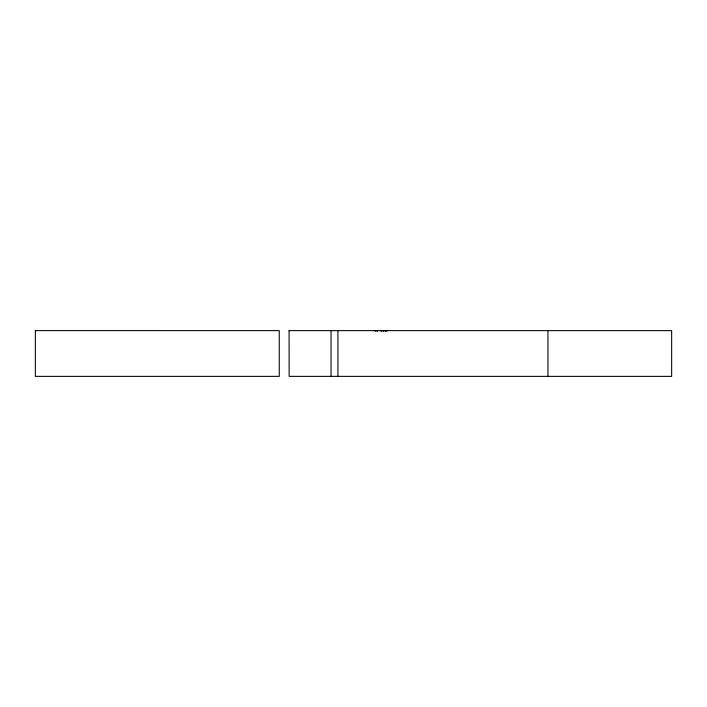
<?xml version="1.0" encoding="UTF-8"?>
<svg xmlns="http://www.w3.org/2000/svg" width="707" height="707" viewBox="0 0 707 707"><rect width="100%" height="100%" fill="white"/><g stroke="black" fill="none" stroke-linecap="round" stroke-linejoin="round"><path stroke-width="1.06" d="M331.044 376.363L331.044 330.637M337.928 376.363L337.928 330.637M547.952 376.371L547.952 330.637M385.244 330.637L385.138 331.291L386.888 330.637M374.418 330.637L373.632 330.637M375.647 331.397L375.682 330.637M377.264 331.627L377.317 330.637M381.197 331.707L381.285 330.637M383.238 331.556L383.335 330.637M386.879 330.885L387.586 330.637M35.35 330.629L35.35 376.363L279.256 376.363L279.256 330.637L35.35 330.629M289.066 330.637L289.145 376.363L671.65 376.371L671.65 330.637L289.066 330.637"/></g></svg>
